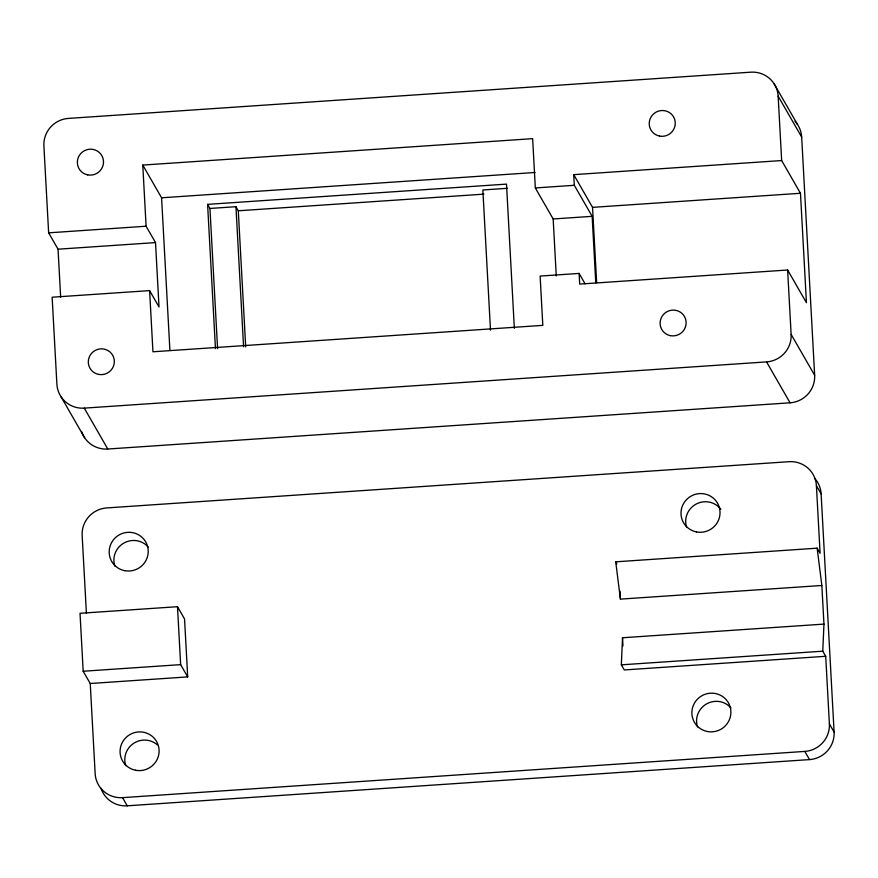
<?xml version="1.0" encoding="UTF-8"?>
<svg xmlns="http://www.w3.org/2000/svg" width="878" height="878" viewBox="0 0 878 878"><rect width="100%" height="100%" fill="white"/><g stroke="black" fill="none" stroke-linecap="round" stroke-linejoin="round"><path stroke-width="1.32" d="M101.102 788.433A26.131 25.703 -29.9 0 0 127.244 805.817L809.516 759.591A26.131 25.703 -29.9 0 0 834.1 732.076L829.392 723.9L825.715 656.294L624.28 669.947L621.339 664.833L622.524 637.757L823.959 624.104L821.852 585.483L817.155 548.179L615.73 561.821L620.417 599.125L821.852 585.483M825.715 656.294L822.774 651.191L823.959 624.104M794.985 121.252A26.131 25.703 -29.9 0 1 801.669 137.067L814.652 375.29A26.131 25.703 -29.9 0 1 790.068 402.804L107.796 449.02L84.277 408.127A26.131 25.703 -29.9 0 1 56.883 384.136L52.142 297.214L149.611 290.618L159.017 306.971L155.516 242.591L146.099 226.228L142.774 165.075L532.639 138.658L535.328 187.947L553.162 218.973L556.268 275.911M142.774 165.075L161.585 197.791L535.031 172.483M595.767 282.76L592.156 216.328L574.311 185.302L573.729 174.645L781.661 160.553L800.473 193.27L806.443 302.723L787.621 270.007L579.7 284.088L579.118 273.431L540.124 276.076L542.813 325.365L152.948 351.782L149.611 290.618M215.461 348.621L207.592 204.365L506.496 184.117L514.354 328.372M207.592 204.365L209.952 208.459L235.941 206.692L238.289 210.786L245.708 346.876M507.473 188.298L482.856 189.966L490.495 330.139M535.328 187.947L574.311 185.302M238.289 210.786L483.844 194.148M801.669 137.067L778.149 96.174A26.131 25.703 -29.9 0 0 750.756 72.183L68.484 118.409A26.131 25.703 -29.9 0 0 43.9 145.924L48.641 232.835L146.099 226.228M573.729 174.645L592.54 207.362L800.473 193.27M48.641 232.835L58.047 249.198L155.516 242.591M553.162 218.973L592.156 216.328M84.277 408.127L766.549 361.901A26.131 25.703 -29.9 0 0 791.133 334.386L787.621 270.007M90.236 683.512L187.705 676.905L184.545 618.968L177.488 606.698L80.019 613.294L83.18 671.242L90.236 683.512L95.153 773.65A26.131 25.703 -29.9 0 0 122.547 797.641L127.244 805.817M83.18 671.242L180.648 664.635L187.705 676.905M621.339 664.833L822.774 651.191M122.547 797.641L804.808 751.414A26.131 25.703 -29.9 0 0 829.392 723.9M773.968 83.531L797.487 124.435M791.133 334.386L814.652 375.29M766.549 361.901L790.068 402.804M86.406 613.283L82.159 535.437A26.131 25.703 -29.9 0 1 106.754 507.923L789.015 461.696A26.131 25.703 -29.9 0 1 816.408 485.688L821.117 493.864L834.1 732.076M817.155 548.179L820.096 553.283L816.408 485.688M579.118 273.431L585.055 283.77M804.808 751.414L809.516 759.591M615.73 561.821L616.905 563.863M61.065 396.779L84.584 437.672M778.149 96.174L781.661 160.553M619.978 591.081L620.417 599.125M622.524 637.757L622.963 645.802M592.54 207.362L596.645 282.606M235.941 206.692L243.579 346.865M209.952 208.459L217.59 348.632M161.585 197.791L169.904 350.432M177.488 606.698L180.648 664.635M58.047 249.198L60.659 297.137M686.651 527.382A19.601 19.283 -29.9 0 1 720.838 509.284M697.527 726.962A19.601 19.283 -29.9 0 1 730.913 707.887M814.433 478.049A26.131 25.703 -29.9 0 1 821.117 493.864M125.73 765.704A19.601 19.283 -29.9 0 1 157.327 744.84M114.842 566.123A19.601 19.283 -29.9 0 1 148.228 547.038M107.796 449.02A26.131 25.703 -29.9 0 1 81.654 431.636M696.473 531.925A19.601 19.283 -29.9 0 0 719.06 506.65A19.601 19.283 -29.9 0 0 685.981 500.197A19.601 19.283 -29.9 0 0 696.473 531.925M707.361 731.506A19.601 19.283 -29.9 0 0 729.936 706.23A19.601 19.283 -29.9 0 0 696.858 699.788A19.601 19.283 -29.9 0 0 707.361 731.506M670.43 335.659A13.071 12.852 -29.9 0 0 685.488 318.813A13.071 12.852 -29.9 0 0 663.439 314.511A13.071 12.852 -29.9 0 0 670.43 335.659M98.632 374.401A13.071 12.852 -29.9 0 0 113.69 357.555A13.071 12.852 -29.9 0 0 91.63 353.252A13.071 12.852 -29.9 0 0 98.632 374.401M659.554 136.079A13.071 12.852 -29.9 0 0 674.611 119.232A13.071 12.852 -29.9 0 0 652.552 114.93A13.071 12.852 -29.9 0 0 659.554 136.079M87.734 174.887A13.137 12.918 -29.9 0 0 102.869 157.952A13.137 12.918 -29.9 0 0 80.699 153.628A13.137 12.918 -29.9 0 0 87.734 174.887M135.552 770.247A19.601 19.283 -29.9 0 0 158.139 744.972A19.601 19.283 -29.9 0 0 125.049 738.53A19.601 19.283 -29.9 0 0 135.552 770.247M124.676 570.667A19.601 19.283 -29.9 0 0 147.263 545.392A19.601 19.283 -29.9 0 0 114.173 538.938A19.601 19.283 -29.9 0 0 124.676 570.667"/></g></svg>
